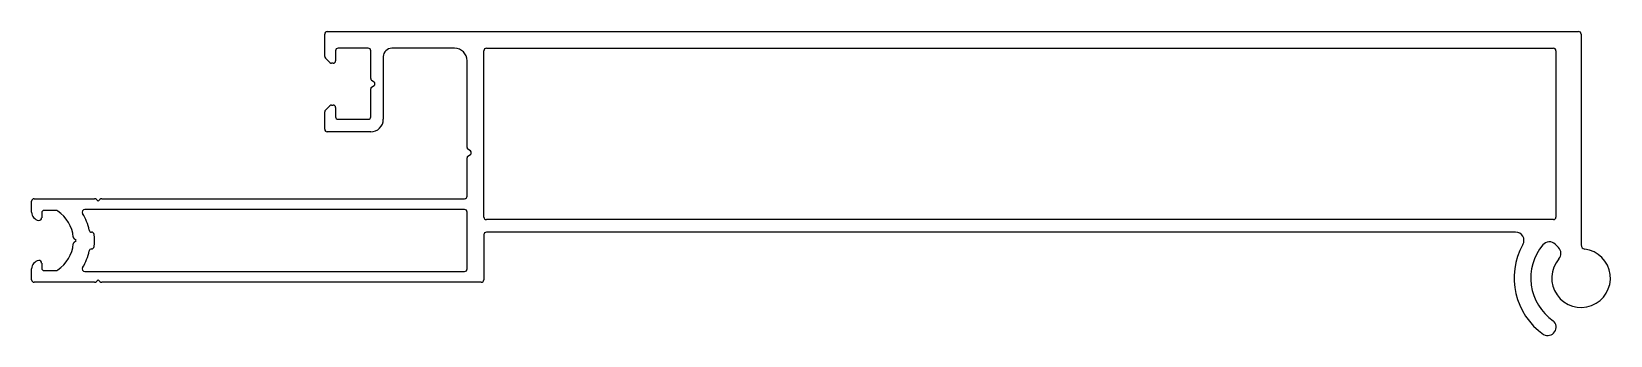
# Model space of a CAD drawing. Extents: x 678 to 867, y 788 to 825.
import ezdxf

# ---------------------------------------------------------------- set-up
doc = ezdxf.new("R2010")
doc.units = 0
doc.layers.get('0').update_dxf_attribs({"linetype": 'CONTINUOUS'})

msp = doc.modelspace()

# ---------------------------------------------------------------- linework, layer by layer
at = {"color": 0}
for p, q in [((713.15, 821.81), (713.15, 824.48)), ((713.45, 824.78), (862.85, 824.78)), ((863.15, 824.48), (863.15, 799.25)), ((714.45, 822.48), (714.45, 821.28)), ((718.35, 822.78), (714.75, 822.78)), ((718.65, 819.16), (718.65, 822.48)), ((728.65, 822.78), (721.15, 822.78)), ((732.15, 802.58), (732.15, 822.48)), ((732.45, 822.78), (859.85, 822.78)), ((860.15, 822.48), (860.15, 802.58)), ((713.77, 821.07), (713.24, 821.59)), ((714.15, 820.98), (713.98, 820.98)), ((720.15, 821.78), (720.15, 814.28)), ((730.15, 810.91), (730.15, 821.28)), ((719.07, 818.74), (718.74, 818.94)), ((718.74, 818.12), (719.07, 818.32)), ((718.65, 814.58), (718.65, 817.91)), ((713.15, 813.08), (713.15, 815.16)), ((713.24, 815.37), (713.77, 815.89)), ((713.98, 815.98), (714.15, 815.98)), ((714.45, 815.68), (714.45, 814.58)), ((718.65, 812.78), (713.45, 812.78)), ((714.75, 814.28), (718.35, 814.28)), ((730.57, 810.49), (730.24, 810.69)), ((730.15, 805.08), (730.15, 809.66)), ((730.24, 809.87), (730.57, 810.07)), ((678.16, 803.17), (678.16, 804.48)), ((678.46, 804.78), (685.68, 804.78)), ((679.36, 803.08), (679.36, 802.48)), ((681.01, 803.38), (679.66, 803.38)), ((729.85, 803.48), (684.5, 803.48)), ((685.89, 804.69), (686.11, 804.48)), ((686.11, 804.48), (686.32, 804.69)), ((686.53, 804.78), (729.85, 804.78)), ((730.15, 796.38), (730.15, 803.18)), ((859.85, 802.28), (732.45, 802.28)), ((683.46, 799.78), (683.22, 800.02)), ((683.22, 799.55), (683.46, 799.78)), ((685.32, 800.78), (685.32, 800.78)), ((732.15, 800.48), (732.15, 795.08)), ((855.33, 800.78), (732.45, 800.78)), ((860.45, 798.94), (860.06, 799.33)), ((685.32, 798.78), (685.32, 798.78)), ((678.16, 795.08), (678.16, 796.39)), ((679.36, 797.08), (679.36, 796.48)), ((679.66, 796.18), (681.01, 796.18)), ((684.5, 796.08), (729.85, 796.08)), ((685.68, 794.78), (678.46, 794.78)), ((686.11, 795.08), (685.89, 794.87)), ((686.32, 794.87), (686.11, 795.08)), ((731.85, 794.78), (686.53, 794.78))]:
    msp.add_line(p, q, dxfattribs=at)
for centre, radius, start, end in [((713.45, 824.48), 0.3, 90, 180), ((862.85, 824.48), 0.3, 0, 90), ((714.75, 822.48), 0.3, 90, 180), ((718.35, 822.48), 0.3, 360, 90), ((721.15, 821.78), 1, 90, 180), ((728.65, 821.28), 1.5, 0, 90), ((732.45, 822.48), 0.3, 90, 180), ((859.85, 822.48), 0.3, 0, 90), ((713.45, 821.81), 0.3, 180, 225), ((713.98, 821.28), 0.3, 225, 270), ((714.15, 821.28), 0.3, 270, 360), ((718.95, 819.16), 0.3, 180, 225), ((718.95, 817.91), 0.3, 135, 180), ((718.85, 818.53), 0.3, 315, 45), ((713.45, 815.16), 0.3, 135, 180), ((713.98, 815.68), 0.3, 90, 135), ((714.15, 815.68), 0.3, 0, 90), ((714.75, 814.58), 0.3, 180, 270), ((718.35, 814.58), 0.3, 270, 0), ((713.45, 813.08), 0.3, 180, 270), ((718.65, 814.28), 1.5, 270, 0), ((730.45, 810.91), 0.3, 180, 225), ((730.45, 809.66), 0.3, 135, 180), ((730.35, 810.28), 0.3, 315, 45), ((729.85, 805.08), 0.3, 270, 360), ((678.46, 804.48), 0.3, 90, 180), ((679.16, 803.17), 1, 180, 261.7868), ((679.66, 803.08), 0.3, 90, 180), ((681.01, 802.88), 0.5, 55.9836, 90), ((678.92, 799.78), 4.24, 5.6409, 55.9836), ((684.5, 803.18), 0.3, 90, 211.324), ((678.92, 799.78), 6.24, 11.4654, 31.324), ((685.68, 804.48), 0.3, 45, 90), ((686.53, 804.48), 0.3, 90, 135), ((729.85, 803.18), 0.3, 0, 90), ((679.06, 802.48), 0.298, 261.3723, 0.4145), ((732.45, 802.58), 0.3, 180, 270), ((859.85, 802.58), 0.3, 270, 360), ((678.92, 799.78), 4.24, 304.0164, 354.3591), ((683.43, 800.23), 0.3, 185.6409, 225), ((683.43, 799.34), 0.3, 135, 174.3591), ((685.32, 801.08), 0.3, 191.4654, 270), ((685.32, 800.48), 0.3, 6.2401, 90), ((678.92, 799.78), 6.74, 353.7599, 6.2401), ((732.45, 800.48), 0.3, 90, 180), ((863.35, 795.28), 8.2, 150.724, 235.2124), ((855.33, 799.78), 1, 330.7239, 90.0001), ((863.35, 795.28), 6.2, 140.1419, 235.2124), ((859.36, 798.62), 0.997, 45.0752, 140.3467), ((863.65, 799.25), 0.5, 180, 262.7937), ((679.16, 796.39), 1, 98.2132, 180), ((679.05, 797.08), 0.301, 0.2729, 97.9403), ((678.92, 799.78), 6.24, 328.676, 348.5346), ((685.32, 798.48), 0.3, 90, 168.5346), ((685.32, 799.08), 0.3, 270, 353.7599), ((863.15, 795.28), 3.5, 139.1025, 82.7937), ((859.75, 798.23), 1, 319.1025, 45.28), ((679.66, 796.48), 0.3, 180, 270), ((681.01, 796.68), 0.5, 270, 304.0164), ((684.5, 796.38), 0.3, 148.676, 270), ((729.85, 796.38), 0.3, 270, 0), ((678.46, 795.08), 0.3, 180, 270), ((685.68, 795.08), 0.3, 270, 315), ((686.53, 795.08), 0.3, 225, 270), ((731.85, 795.08), 0.3, 270, 0), ((859.17, 789.42), 1, 240.4368, 49.9881)]:
    msp.add_arc(centre, radius, start, end, dxfattribs=at)

doc.saveas('drawing.dxf')
